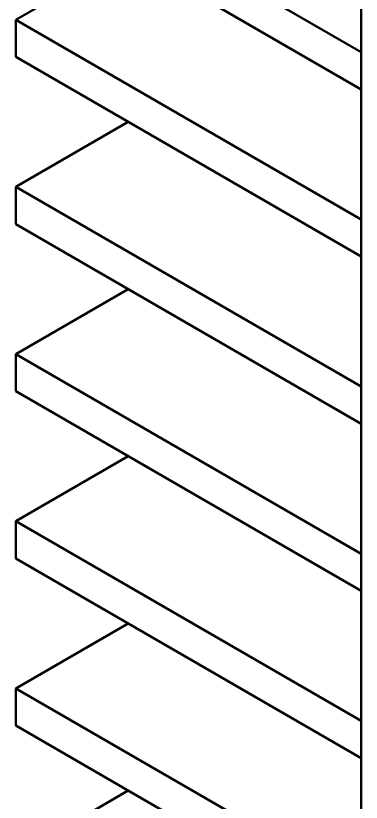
# Model space of a CAD drawing. Header units: millimetres. Extents: x 0 to 1863, y -9 to 1040.
# Drawn here: x 1225.03 to 1240.23, y 842.12 to 876.7 of the extents above; entities that cross this region are included whole.
import ezdxf

# ---------------------------------------------------------------- set-up
doc = ezdxf.new("R2010")
doc.units = ezdxf.units.MM
doc.header["$LTSCALE"] = 3.5
doc.layers.add('외형선(ISO)', color=7, linetype='Continuous', lineweight=50)

msp = doc.modelspace()

# ---------------------------------------------------------------- linework, layer by layer
at = {"layer": '외형선(ISO)'}
for p, q in [((1240.2323, 762.9011), (1240.2323, 910.5236)), ((1225.0295, 883.865), (1240.2323, 875.0877)), ((1240.2323, 873.4547), (1225.0295, 882.232)), ((1229.9792, 879.3743), (1225.0295, 876.5166)), ((1225.0295, 876.5166), (1240.2323, 867.7392)), ((1225.0295, 874.8836), (1225.0295, 876.5166)), ((1240.2323, 866.1062), (1225.0295, 874.8836)), ((1229.9792, 872.0258), (1225.0295, 869.1681)), ((1225.0295, 869.1681), (1240.2323, 860.3908)), ((1225.0295, 867.5351), (1225.0295, 869.1681)), ((1240.2323, 858.7578), (1225.0295, 867.5351)), ((1229.9792, 864.6774), (1225.0295, 861.8196)), ((1225.0295, 861.8196), (1240.2323, 853.0423)), ((1225.0295, 860.1866), (1225.0295, 861.8196)), ((1240.2323, 851.4093), (1225.0295, 860.1866)), ((1229.9792, 857.3289), (1225.0295, 854.4712)), ((1225.0295, 854.4712), (1240.2323, 845.6938)), ((1225.0295, 852.8382), (1225.0295, 854.4712)), ((1240.2323, 844.0608), (1225.0295, 852.8382)), ((1229.9792, 849.9804), (1225.0295, 847.1227)), ((1225.0295, 847.1227), (1240.2323, 838.3454)), ((1225.0295, 845.4897), (1225.0295, 847.1227)), ((1240.2323, 836.7124), (1225.0295, 845.4897)), ((1229.9792, 842.632), (1225.0295, 839.7742))]:
    msp.add_line(p, q, dxfattribs=at)

doc.saveas('drawing.dxf')
